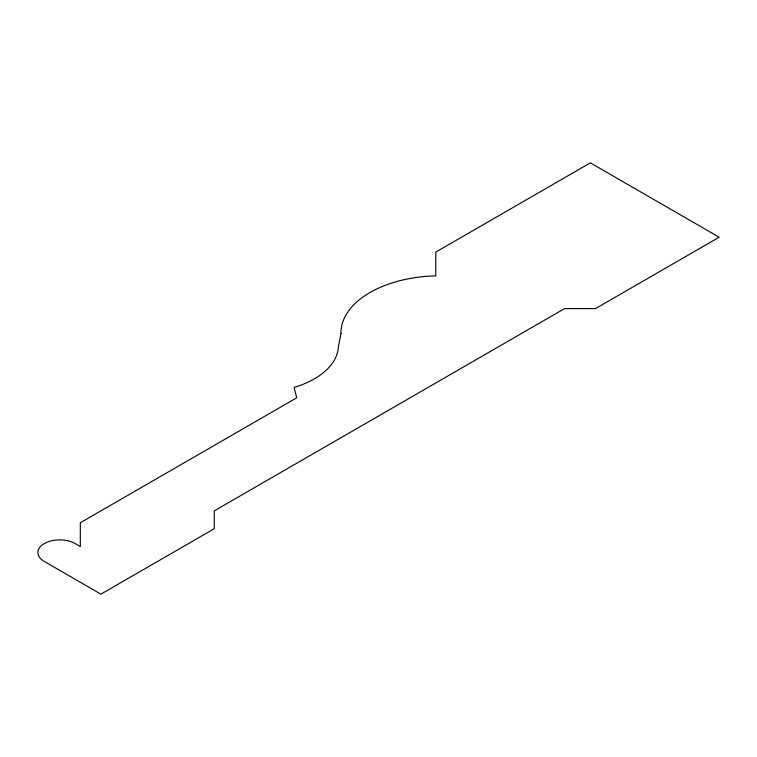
<?xml version="1.0" encoding="UTF-8"?>
<svg xmlns="http://www.w3.org/2000/svg" width="757" height="757" viewBox="0 0 757 757"><rect width="100%" height="100%" fill="white"/><g stroke="black" fill="none" stroke-linecap="round" stroke-linejoin="round"><path stroke-width="1.14" d="M340.972 333.298L338.388 346.82A82.163 47.436 0 0 1 294.123 387.423L296.697 397.832L80.318 522.756L80.318 546.554L75.161 543.583A21.858 12.623 0 0 0 44.256 543.583A21.858 12.623 0 0 0 44.256 561.429L100.927 594.141L214.269 528.708L214.269 510.861L564.59 308.601L595.504 308.601L719.15 237.215L590.356 162.859L435.795 252.09L435.795 275.879A98.845 57.068 0 0 0 340.972 333.298"/></g></svg>
